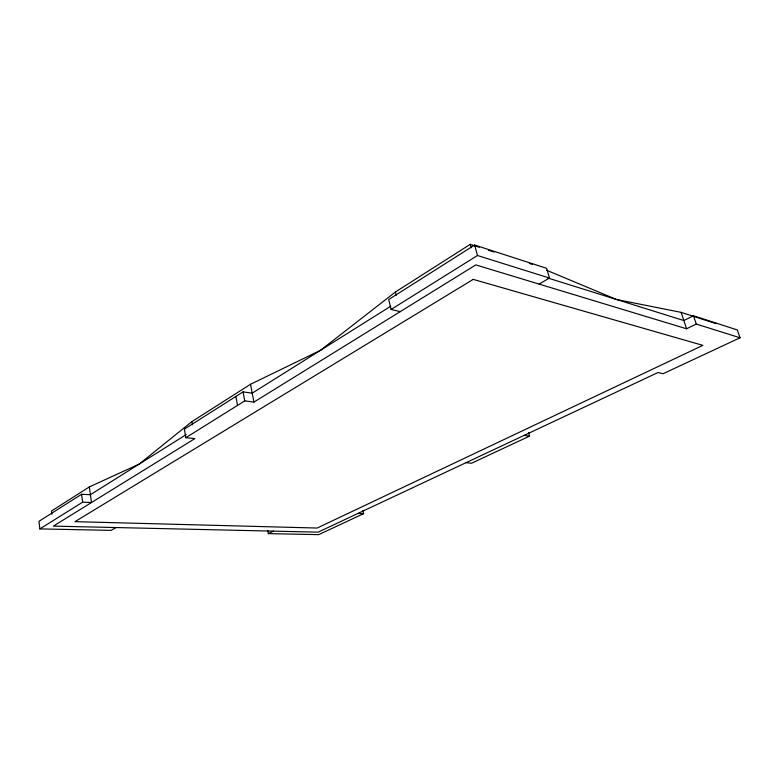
<?xml version="1.0" encoding="UTF-8"?>
<svg xmlns="http://www.w3.org/2000/svg" width="779" height="779" viewBox="0 0 779 779"><rect width="100%" height="100%" fill="white"/><g stroke="black" fill="none" stroke-linecap="round" stroke-linejoin="round"><path stroke-width="1.17" d="M479.328 247.284L470.224 244.353L395.459 291.969L320.412 350.365L250.526 384.271L191.985 421.556L139.178 464.099L89.351 486.914L51.472 511.034L51.872 514.257M186.269 434.546L90.413 494.704L81.581 494.295L38.95 521.336L39.856 528.902L111.115 530.372L116.013 527.549M390.707 306.244L252.211 393.161L243.058 391.895L184.36 429.122L185.801 437.72L194.886 438.596L53.342 526.117L318.105 532.154L657.992 372.528L663.095 373.725L740.05 337.774L737.324 329.945L693.476 315.777L683.845 320.549L547.715 277.967M539.039 284.072L549.487 278.064L546.624 268.307L474.635 245.034L388.702 299.526L391.097 309.467L400.231 311.629M39.856 528.902L82.632 502.173L91.474 502.533L89.351 486.914M185.801 437.72L244.752 400.893L253.915 402.1L475.803 264.909L686.581 328.787L696.26 324.054L740.05 337.774M391.097 309.467L477.488 255.502L549.487 278.064M267.752 530.431L268.346 533.605L273.4 531.132M362.907 510.527L363.589 513.673L318.689 534.647L268.346 533.605M528.629 432.618L529.584 436.113L471.568 463.223L466.037 462.677M357.96 513.439L363.589 513.673M524.15 435.383L529.584 436.113M715.804 323.548L681.119 312.36L616.588 299.516L546.741 270.303M488.423 250.225L494.11 252.055M529.369 263.429L532.417 264.412M693.476 315.777L696.26 324.054M681.119 312.36L686.581 328.787M474.635 245.034L477.488 255.502M470.224 244.353L471.149 247.771M395.459 291.969L396.248 295.241M250.526 384.271L253.915 402.1M243.058 391.895L244.752 400.893M235.871 396.453L237.527 405.401M191.985 421.556L192.53 424.74M81.581 494.295L82.632 502.173M473.204 279.379L74.988 521.648L317.141 528.045L702.853 345.36L473.204 279.379"/></g></svg>
